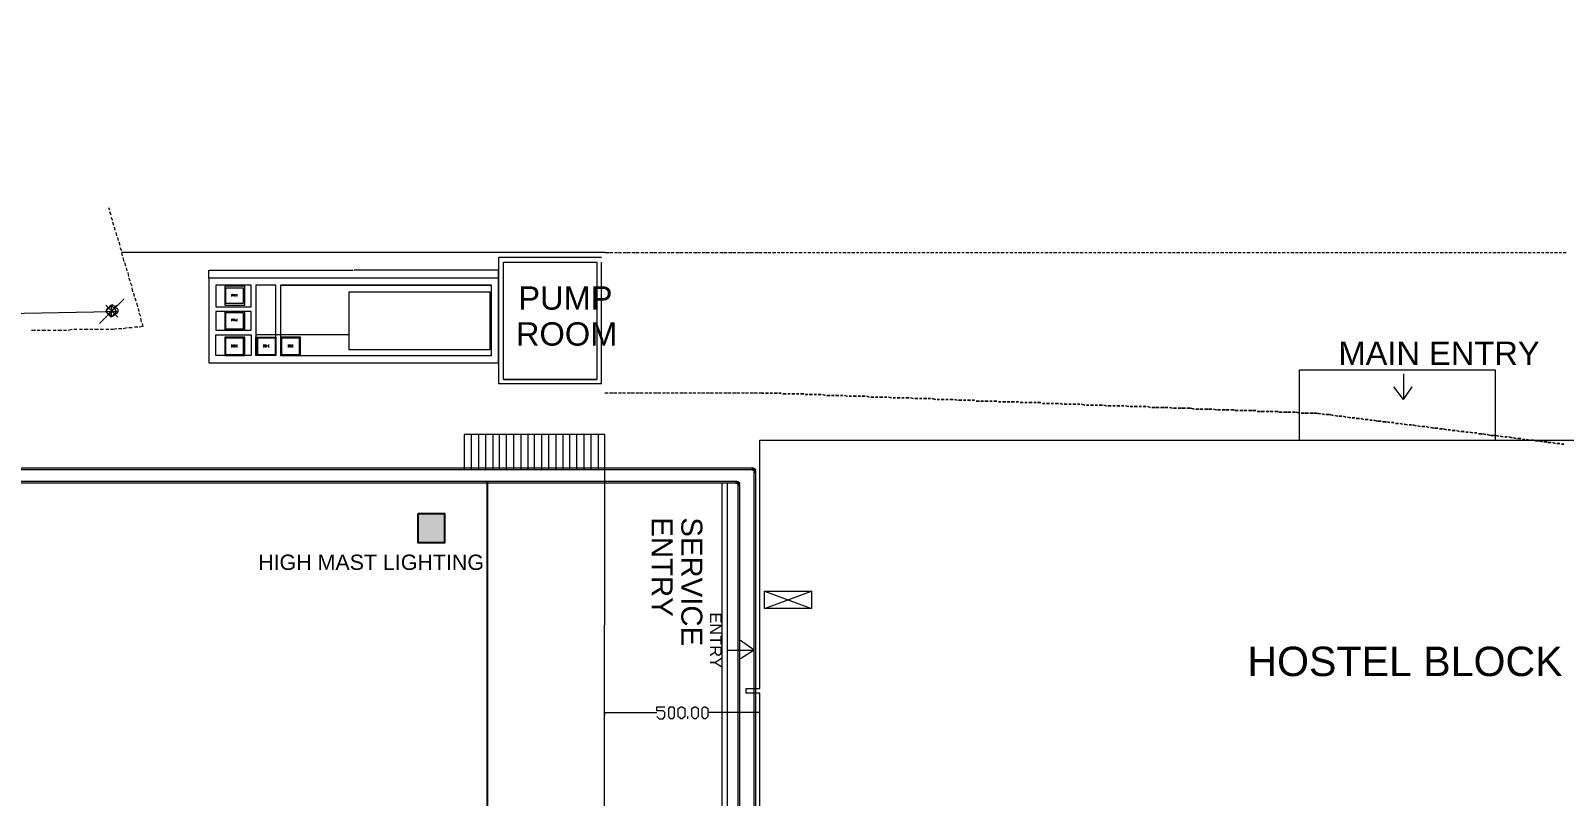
# Model space of a CAD drawing. Header units: inches. Extents: x 1969 to 240164, y 1364 to 46451.
# Drawn here: x 49050 to 55597, y 29778 to 33048 of the extents above; entities that cross this region are included whole.
import ezdxf

# ---------------------------------------------------------------- set-up
doc = ezdxf.new("R2010")
doc.units = ezdxf.units.IN
doc.header["$MEASUREMENT"] = 0
for name, color, linetype in [('PDF_0', 7, 'Continuous'), ('PDF_BH-WASTE', 7, 'Continuous'), ('PDF_BH_Soil', 7, 'Continuous'), ('PDF_BH_Waste', 7, 'Continuous'), ('PDF_BOUNDARY', 7, 'Continuous'), ('PDF_Lines', 7, 'Continuous'), ('PDF_ROAD', 7, 'Continuous'), ('PDF_Symbols', 7, 'Continuous'), ('PDF_TEXT', 7, 'Continuous'), ('PDF_TEXT2', 7, 'Continuous'), ('PDF_title', 7, 'Continuous'), ('PDF_Wall', 7, 'Continuous')]:
    doc.layers.add(name, color=color, linetype=linetype)
doc.styles.add('PDF ArialMT', font='arial.ttf')
doc.styles.add('PDF Swiss721BT-LightExtended', font='arial.ttf')

msp = doc.modelspace()

# ---------------------------------------------------------------- hatches: boundary and pattern name
at = {"true_color": 0xf1eb1f}
h = msp.add_hatch(color=2, dxfattribs=at)
h.dxf.hatch_style = 1
h.paths.add_polyline_path([(50816.2, 30986.1), (50704.1, 30986.1), (50704.1, 30860.9), (50816.2, 30860.9)])

# ---------------------------------------------------------------- linework, layer by layer
msp.add_line((51000, 24488.2), (51000, 31121.6))
msp.add_lwpolyline([(50704.1, 30986.1), (50816.2, 30986.1), (50816.2, 30860.9), (50704.1, 30860.9)], close=True)
at = {"layer": 'PDF_0', "lineweight": 0}
for points in [[(51487.5, 32079.4), (51047.7, 32079.4), (51047.7, 32059), (51047.7, 31557.9), (51047.7, 31540.9), (51487.5, 31540.9), (51487.5, 32059)], [(51501.1, 32099.9), (51518.1, 32099.9)], [(51521.5, 32099.9), (51535.2, 32099.9)], [(51542, 32099.9), (51555.6, 32099.9)], [(51559, 32099.9), (51572.7, 32099.9)], [(51579.5, 32099.9), (51593.1, 32099.9)], [(51596.5, 32099.9), (51610.2, 32099.9)], [(51617, 32099.9), (51630.6, 32099.9)], [(51634, 32099.9), (51647.7, 32099.9)], [(51654.5, 32099.9), (51668.1, 32099.9)], [(51671.5, 32099.9), (51685.2, 32099.9)], [(51692, 32099.9), (51705.6, 32099.9)], [(51709, 32099.9), (51722.7, 32099.9)], [(51729.5, 32099.9), (51743.1, 32099.9)], [(51746.5, 32099.9), (51760.2, 32099.9)], [(51767, 32099.9), (51780.6, 32099.9)], [(51784, 32099.9), (51797.7, 32099.9)], [(51804.5, 32099.9), (51818.1, 32099.9)], [(51821.5, 32099.9), (51835.1, 32099.9)], [(51842, 32099.9), (51855.6, 32099.9)], [(51859, 32099.9), (51872.6, 32099.9)], [(51879.5, 32099.9), (51893.1, 32099.9)], [(51896.5, 32099.9), (51910.1, 32099.9)], [(51917, 32099.9), (51930.6, 32099.9)], [(51934, 32099.9), (51947.6, 32099.9)], [(51954.5, 32099.9), (51968.1, 32099.9)], [(51971.5, 32099.9), (51985.1, 32099.9)], [(51991.9, 32099.9), (52005.6, 32099.9)], [(52009, 32099.9), (52022.6, 32099.9)], [(52029.4, 32099.9), (52043.1, 32099.9)], [(52046.5, 32099.9), (52060.1, 32099.9)], [(52066.9, 32099.9), (52080.6, 32099.9)], [(52084, 32099.9), (52097.6, 32099.9)], [(52104.4, 32099.9), (52118.1, 32099.9)], [(52121.5, 32099.9), (52135.1, 32099.9)], [(52141.9, 32099.9), (52155.6, 32099.9)], [(52159, 32099.9), (52172.6, 32099.9)], [(52179.4, 32099.9), (52193.1, 32099.9)], [(52196.5, 32099.9), (52210.1, 32099.9)], [(52216.9, 32099.9), (52230.6, 32099.9)], [(52237.4, 32099.9), (52247.6, 32099.9)], [(52254.4, 32099.9), (52268.1, 32099.9)], [(52274.9, 32099.9), (52285.1, 32099.9)], [(52291.9, 32099.9), (52305.5, 32099.9)], [(52312.4, 32099.9), (52322.6, 32099.9)], [(52329.4, 32099.9), (52343, 32099.9)], [(52349.9, 32099.9), (52360.1, 32099.9)], [(52366.9, 32099.9), (52380.5, 32099.9)], [(52387.4, 32099.9), (52397.6, 32099.9)], [(52404.4, 32099.9), (52418, 32099.9)], [(52424.9, 32099.9), (52435.1, 32099.9)], [(52441.9, 32099.9), (52455.5, 32099.9)], [(52462.3, 32099.9), (52472.6, 32099.9)], [(52479.4, 32099.9), (52493, 32099.9)], [(52499.8, 32099.9), (52510.1, 32099.9)], [(52516.9, 32099.9), (52530.5, 32099.9)], [(52537.3, 32099.9), (52547.6, 32099.9)], [(52554.4, 32099.9), (52568, 32099.9)], [(52574.8, 32099.9), (52585.1, 32099.9)], [(52591.9, 32099.9), (52605.5, 32099.9)], [(52612.3, 32099.9), (52622.6, 32099.9)], [(52629.4, 32099.9), (52643, 32099.9)], [(52649.8, 32099.9), (52660.1, 32099.9)], [(52666.9, 32099.9), (52680.5, 32099.9)], [(52687.3, 32099.9), (52697.6, 32099.9)], [(52704.4, 32099.9), (52718, 32099.9)], [(52724.8, 32099.9), (52735, 32099.9)], [(52741.9, 32099.9), (52755.5, 32099.9)], [(52762.3, 32099.9), (52772.5, 32099.9)], [(52779.4, 32099.9), (52793, 32099.9)], [(52799.8, 32099.9), (52810, 32099.9)], [(52816.9, 32099.9), (52830.5, 32099.9)], [(52837.3, 32099.9), (52847.5, 32099.9)], [(52854.4, 32099.9), (52868, 32099.9)], [(52874.8, 32099.9), (52885, 32099.9)], [(52891.8, 32099.9), (52905.5, 32099.9)], [(52912.3, 32099.9), (52922.5, 32099.9)], [(52929.3, 32099.9), (52943, 32099.9)], [(52949.8, 32099.9), (52960, 32099.9)], [(52966.8, 32099.9), (52980.5, 32099.9)], [(52987.3, 32099.9), (52997.5, 32099.9)], [(53004.3, 32099.9), (53018, 32099.9)], [(53024.8, 32099.9), (53035, 32099.9)], [(53041.8, 32099.9), (53055.5, 32099.9)], [(53062.3, 32099.9), (53072.5, 32099.9)], [(53079.3, 32099.9), (53093, 32099.9)], [(53099.8, 32099.9), (53110, 32099.9)], [(53116.8, 32099.9), (53130.5, 32099.9)], [(53137.3, 32099.9), (53147.5, 32099.9)], [(53154.3, 32099.9), (53168, 32099.9)], [(53174.8, 32099.9), (53185, 32099.9)], [(53191.8, 32099.9), (53205.4, 32099.9)], [(53212.3, 32099.9), (53222.5, 32099.9)], [(53229.3, 32099.9), (53242.9, 32099.9)], [(53249.8, 32099.9), (53260, 32099.9)], [(53266.8, 32099.9), (53280.4, 32099.9)], [(53287.3, 32099.9), (53297.5, 32099.9)], [(53304.3, 32099.9), (53317.9, 32099.9)], [(53324.8, 32099.9), (53335, 32099.9)], [(53341.8, 32099.9), (53355.4, 32099.9)], [(53362.2, 32099.9), (53372.5, 32099.9)], [(53379.3, 32099.9), (53392.9, 32099.9)], [(53399.7, 32099.9), (53410, 32099.9)], [(53416.8, 32099.9), (53430.4, 32099.9)], [(53437.2, 32099.9), (53447.5, 32099.9)], [(53454.3, 32099.9), (53467.9, 32099.9)], [(53474.7, 32099.9), (53485, 32099.9)], [(53491.8, 32099.9), (53505.4, 32099.9)], [(53512.2, 32099.9), (53522.5, 32099.9)], [(53529.3, 32099.9), (53542.9, 32099.9)], [(53549.7, 32099.9), (53560, 32099.9)], [(53566.8, 32099.9), (53580.4, 32099.9)], [(53587.2, 32099.9), (53597.5, 32099.9)], [(53604.3, 32099.9), (53617.9, 32099.9)], [(53624.7, 32099.9), (53634.9, 32099.9)], [(53641.8, 32099.9), (53655.4, 32099.9)], [(53662.2, 32099.9), (53672.4, 32099.9)], [(53679.3, 32099.9), (53692.9, 32099.9)], [(53699.7, 32099.9), (53709.9, 32099.9)], [(53716.8, 32099.9), (53730.4, 32099.9)], [(53737.2, 32099.9), (53747.4, 32099.9)], [(53754.3, 32099.9), (53767.9, 32099.9)], [(53774.7, 32099.9), (53784.9, 32099.9)], [(53791.7, 32099.9), (53805.4, 32099.9)], [(53812.2, 32099.9), (53822.4, 32099.9)], [(53829.2, 32099.9), (53842.9, 32099.9)], [(53849.7, 32099.9), (53859.9, 32099.9)], [(53866.7, 32099.9), (53880.4, 32099.9)], [(53887.2, 32099.9), (53897.4, 32099.9)], [(53904.2, 32099.9), (53917.9, 32099.9)], [(53924.7, 32099.9), (53934.9, 32099.9)], [(53941.7, 32099.9), (53955.4, 32099.9)], [(53962.2, 32099.9), (53972.4, 32099.9)], [(53979.2, 32099.9), (53992.9, 32099.9)], [(53999.7, 32099.9), (54009.9, 32099.9)], [(54016.7, 32099.9), (54030.4, 32099.9)], [(54037.2, 32099.9), (54047.4, 32099.9)], [(54054.2, 32099.9), (54067.9, 32099.9)], [(54074.7, 32099.9), (54084.9, 32099.9)], [(54091.7, 32099.9), (54105.3, 32099.9)], [(54112.2, 32099.9), (54122.4, 32099.9)], [(54129.2, 32099.9), (54142.8, 32099.9)], [(54149.7, 32099.9), (54159.9, 32099.9)], [(54166.7, 32099.9), (54180.3, 32099.9)], [(54187.2, 32099.9), (54197.4, 32099.9)], [(54204.2, 32099.9), (54217.8, 32099.9)], [(54224.7, 32099.9), (54234.9, 32099.9)], [(54241.7, 32099.9), (54255.3, 32099.9)], [(54262.1, 32099.9), (54272.4, 32099.9)], [(54279.2, 32099.9), (54292.8, 32099.9)], [(54299.6, 32099.9), (54309.9, 32099.9)], [(54316.7, 32099.9), (54330.3, 32099.9)], [(54337.1, 32099.9), (54347.4, 32099.9)], [(54354.2, 32099.9), (54367.8, 32099.9)], [(54374.6, 32099.9), (54384.9, 32099.9)], [(54391.7, 32099.9), (54405.3, 32099.9)], [(54412.1, 32099.9), (54422.4, 32099.9)], [(54429.2, 32099.9), (54442.8, 32099.9)], [(54449.6, 32099.9), (54459.9, 32099.9)], [(54466.7, 32099.9), (54480.3, 32099.9)], [(54487.1, 32099.9), (54497.3, 32099.9)], [(54504.2, 32099.9), (54517.8, 32099.9)], [(54524.6, 32099.9), (54534.8, 32099.9)], [(54541.7, 32099.9), (54555.3, 32099.9)], [(54562.1, 32099.9), (54572.3, 32099.9)], [(54579.2, 32099.9), (54592.8, 32099.9)], [(54599.6, 32099.9), (54609.8, 32099.9)], [(54616.7, 32099.9), (54630.3, 32099.9)], [(54637.1, 32099.9), (54647.3, 32099.9)], [(54654.2, 32099.9), (54667.8, 32099.9)], [(54674.6, 32099.9), (54684.8, 32099.9)], [(54691.6, 32099.9), (54705.3, 32099.9)], [(54712.1, 32099.9), (54722.3, 32099.9)], [(54729.1, 32099.9), (54742.8, 32099.9)], [(54749.6, 32099.9), (54759.8, 32099.9)], [(54766.6, 32099.9), (54780.3, 32099.9)], [(54787.1, 32099.9), (54797.3, 32099.9)], [(54804.1, 32099.9), (54817.8, 32099.9)], [(54824.6, 32099.9), (54834.8, 32099.9)], [(54841.6, 32099.9), (54855.3, 32099.9)], [(54862.1, 32099.9), (54872.3, 32099.9)], [(54879.1, 32099.9), (54892.8, 32099.9)], [(54899.6, 32099.9), (54909.8, 32099.9)], [(54916.6, 32099.9), (54930.3, 32099.9)], [(54937.1, 32099.9), (54947.3, 32099.9)], [(54954.1, 32099.9), (54967.8, 32099.9)], [(54974.6, 32099.9), (54984.8, 32099.9)], [(54991.6, 32099.9), (55005.2, 32099.9)], [(55012.1, 32099.9), (55022.3, 32099.9)], [(55029.1, 32099.9), (55042.7, 32099.9)], [(55049.6, 32099.9), (55059.8, 32099.9)], [(55066.6, 32099.9), (55080.2, 32099.9)], [(55087.1, 32099.9), (55097.3, 32099.9)], [(55104.1, 32099.9), (55117.7, 32099.9)], [(55124.6, 32099.9), (55134.8, 32099.9)], [(55141.6, 32099.9), (55155.2, 32099.9)], [(55162, 32099.9), (55172.3, 32099.9)], [(55179.1, 32099.9), (55192.7, 32099.9)], [(55199.5, 32099.9), (55209.8, 32099.9)], [(55216.6, 32099.9), (55230.2, 32099.9)], [(55237, 32099.9), (55247.3, 32099.9)], [(55254.1, 32099.9), (55267.7, 32099.9)], [(55274.5, 32099.9), (55284.8, 32099.9)], [(55291.6, 32099.9), (55305.2, 32099.9)], [(55312, 32099.9), (55322.3, 32099.9)], [(55329.1, 32099.9), (55342.7, 32099.9)], [(55349.5, 32099.9), (55359.8, 32099.9)], [(55366.6, 32099.9), (55380.2, 32099.9)], [(55387, 32099.9), (55397.2, 32099.9)], [(55404.1, 32099.9), (55417.7, 32099.9)], [(55424.5, 32099.9), (55434.7, 32099.9)], [(55441.6, 32099.9), (55455.2, 32099.9)], [(55462, 32099.9), (55472.2, 32099.9)], [(55479.1, 32099.9), (55492.7, 32099.9)], [(55499.5, 32099.9), (55509.7, 32099.9)], [(55516.6, 32099.9), (55530.2, 32099.9)], [(55537, 32099.9), (55547.2, 32099.9)], [(55554.1, 32099.9), (55567.7, 32099.9)], [(55574.5, 32099.9), (55584.7, 32099.9)], [(55591.5, 32099.9), (55605.2, 32099.9)], [(49810.4, 31990.8), (49810.4, 32024.9)], [(49813.8, 32024.9), (50427.3, 32024.9)], [(51047.7, 31990.8), (51047.7, 32024.9), (50430.8, 32024.9)], [(50430.8, 32024.9), (50430.8, 32024.9)], [(51068.2, 31557.9), (51467, 31557.9), (51068.2, 31557.9), (51068.2, 32059), (51467, 32059), (51467, 31557.9)], [(49882, 31949.9), (49956.9, 31949.9), (49956.9, 31881.7), (49882, 31881.7), (49882, 31949.9), (49882, 31881.7)], [(51047.7, 31660.2), (51047.7, 31960.1)], [(52032.9, 32011.3), (52032.9, 32011.3)], [(49909.2, 31912.4), (49909.2, 31922.6), (49912.6, 31915.8), (49919.5, 31922.6), (49919.5, 31912.4)], [(49922.9, 31912.4), (49922.9, 31922.6)], [(49922.9, 31919.2), (49929.7, 31919.2)], [(49929.7, 31922.6), (49929.7, 31912.4)], [(49963.8, 31769.2), (49963.8, 31847.6), (49878.5, 31847.6), (49878.5, 31769.2)], [(49882, 31844.2), (49956.9, 31844.2), (49956.9, 31772.6), (49882, 31772.6), (49882, 31844.2), (49882, 31772.6)], [(49909.2, 31806.7), (49909.2, 31817), (49912.6, 31810.1), (49919.5, 31817), (49919.5, 31806.7)], [(49922.9, 31806.7), (49922.9, 31817)], [(49929.7, 31817), (49929.7, 31806.7)], [(49922.9, 31810.1), (49929.7, 31810.1)], [(49882, 31735.2), (49956.9, 31735.2), (49956.9, 31663.6), (49882, 31663.6), (49882, 31735.2), (49882, 31663.6)], [(49909.2, 31694.2), (49909.2, 31707.9), (49912.6, 31697.7), (49919.5, 31707.9), (49919.5, 31694.2)], [(49922.9, 31694.2), (49922.9, 31707.9)], [(49922.9, 31701.1), (49929.7, 31701.1)], [(49929.7, 31707.9), (49929.7, 31694.2)], [(50410.3, 31748.8), (50011.5, 31748.8)], [(50018.3, 31735.2), (50093.3, 31735.2), (50093.3, 31663.6), (50018.3, 31663.6), (50018.3, 31735.2), (50018.3, 31663.6)], [(50045.6, 31694.2), (50045.6, 31707.9), (50049, 31697.7), (50052.4, 31707.9), (50052.4, 31694.2)], [(50055.8, 31694.2), (50055.8, 31707.9)], [(50055.8, 31701.1), (50066, 31701.1)], [(50066, 31707.9), (50066, 31694.2)], [(50202.4, 31660.2), (50202.4, 31738.6), (50117.2, 31738.6), (50117.2, 31660.2)], [(50120.6, 31735.2), (50195.6, 31735.2), (50195.6, 31663.6), (50120.6, 31663.6), (50120.6, 31735.2), (50120.6, 31663.6)], [(50151.2, 31694.2), (50151.2, 31707.9), (50154.7, 31697.7), (50158.1, 31707.9), (50158.1, 31694.2)], [(50161.5, 31694.2), (50161.5, 31707.9)], [(50161.5, 31701.1), (50168.3, 31701.1)], [(50168.3, 31707.9), (50168.3, 31694.2)], [(50096.7, 31660.2), (50011.5, 31660.2)], [(54466.7, 31298.8), (54466.7, 31598.8), (55301.8, 31598.8), (55301.8, 31298.8)], [(51514.7, 31500), (51501.1, 31500)], [(51535.2, 31500), (51521.5, 31500)], [(51552.2, 31500), (51538.6, 31500)], [(51572.7, 31500), (51559, 31500)], [(51589.7, 31500), (51576.1, 31500)], [(51610.2, 31500), (51596.5, 31500)], [(51627.2, 31500), (51613.6, 31500)], [(51647.7, 31500), (51634, 31500)], [(51664.7, 31500), (51651.1, 31500)], [(51685.2, 31500), (51671.5, 31500)], [(51702.2, 31500), (51688.6, 31500)], [(51722.7, 31500), (51709, 31500)], [(51739.7, 31500), (51726.1, 31500)], [(51760.2, 31500), (51746.5, 31500)], [(51777.2, 31500), (51763.6, 31500)], [(51797.7, 31500), (51784, 31500)], [(51814.7, 31500), (51801.1, 31500)], [(51835.1, 31500), (51821.5, 31500)], [(51852.2, 31500), (51838.6, 31500)], [(51872.6, 31500), (51859, 31500)], [(51889.7, 31500), (51876.1, 31500)], [(51910.1, 31500), (51896.5, 31500)], [(51927.2, 31500), (51913.5, 31500)], [(51947.6, 31500), (51934, 31500)], [(51964.7, 31500), (51951, 31500)], [(51985.1, 31500), (51971.5, 31500)], [(52002.2, 31500), (51988.5, 31500)], [(52022.6, 31500), (52009, 31500)], [(52039.7, 31500), (52026, 31500)], [(52060.1, 31500), (52046.5, 31500)], [(52077.2, 31500), (52063.5, 31500)], [(52097.6, 31500), (52084, 31500)], [(52114.7, 31500), (52101, 31500)], [(52135.1, 31500), (52121.5, 31500)], [(52152.2, 31500), (52138.5, 31500)], [(52172.6, 31500), (52159, 31500)], [(52131.7, 31179.5), (52128.3, 31179.5), (52128.3, 31172.7), (52131.7, 31172.7), (52131.7, 31179.5), (52131.7, 31172.7), (52138.5, 31179.5), (52141.9, 31176.1), (52135.1, 31169.3), (52138.5, 31169.3), (52141.9, 31172.7), (52138.5, 31169.3), (52138.5, 31165.9)], [(52128.3, 31179.5), (52128.3, 31179.5)], [(52128.3, 31172.7), (52128.3, 31172.7)], [(52131.7, 31179.5), (52131.7, 31179.5)], [(52135.1, 31172.7), (52131.7, 31172.7), (52135.1, 31169.3), (52141.9, 31176.1), (52135.1, 31169.3)], [(52131.7, 31172.7), (52131.7, 31172.7)], [(52131.7, 31172.7), (52131.7, 31172.7)], [(52135.1, 31172.7), (52135.1, 31172.7)], [(52135.1, 31169.3), (52135.1, 31169.3)], [(52135.1, 31169.3), (52135.1, 31169.3)], [(52138.5, 31179.5), (52138.5, 31179.5)], [(52138.5, 31169.3), (52138.5, 31169.3)], [(52138.5, 31169.3), (52138.5, 31169.3)], [(52145.3, 31162.5), (52145.3, 31165.9), (52138.5, 31165.9), (52138.5, 31162.5), (52145.3, 31162.5), (52138.5, 31162.5)], [(52138.5, 31162.5), (52138.5, 31162.5)], [(52138.5, 31162.5), (52138.5, 31162.5)], [(52141.9, 31176.1), (52141.9, 31176.1)], [(52141.9, 31176.1), (52141.9, 31176.1)], [(52141.9, 31176.1), (52141.9, 31172.7)], [(52141.9, 31176.1), (52141.9, 31176.1)], [(52141.9, 31172.7), (52141.9, 31172.7)], [(52145.3, 31165.9), (52145.3, 31165.9)], [(52145.3, 31162.5), (52145.3, 31162.5)], [(52145.3, 31162.5), (52145.3, 31162.5)], [(52063.5, 31121.6), (52060.1, 31121.6), (52060.1, 31114.8), (52063.5, 31114.8), (52063.5, 31121.6), (52063.5, 31114.8), (52066.9, 31114.8)], [(52060.1, 31121.6), (52060.1, 31121.6)], [(52060.1, 31114.8), (52060.1, 31114.8)], [(52063.5, 31121.6), (52063.5, 31121.6)], [(52063.5, 31114.8), (52063.5, 31114.8)], [(52063.5, 31114.8), (52063.5, 31114.8)], [(52066.9, 31111.4), (52066.9, 31111.4)], [(52066.9, 31111.4), (52066.9, 31111.4)], [(52070.3, 31121.6), (52070.3, 31121.6)], [(52070.3, 31111.4), (52070.3, 31111.4)], [(52070.3, 31111.4), (52070.3, 31108)], [(52070.3, 31111.4), (52070.3, 31111.4)], [(52077.2, 31104.5), (52077.2, 31108), (52070.3, 31108), (52070.3, 31104.5), (52077.2, 31104.5), (52070.3, 31104.5)], [(52070.3, 31104.5), (52070.3, 31104.5)], [(52070.3, 31104.5), (52070.3, 31104.5)], [(52073.8, 31118.2), (52073.8, 31118.2)], [(52073.8, 31118.2), (52073.8, 31118.2)], [(52073.8, 31118.2), (52077.2, 31114.8)], [(52073.8, 31118.2), (52073.8, 31118.2)], [(52077.2, 31114.8), (52077.2, 31114.8)], [(52077.2, 31108), (52077.2, 31108)], [(52077.2, 31104.5), (52077.2, 31104.5)], [(52077.2, 31104.5), (52077.2, 31104.5)], [(52182.8, 30579.6), (52383.9, 30654.6)], [(52182.8, 30654.6), (52383.9, 30579.6)], [(51501.1, 30136.5), (51501.1, 30136.5)], [(52162.4, 30136.5), (52162.4, 30136.5)]]:
    msp.add_lwpolyline(points, dxfattribs=at)
for points in [[(51047.7, 32024.9), (51047.7, 32024.9), (51047.7, 32024.9)], [(51047.7, 31629.5), (51047.7, 31990.8), (49810.4, 31990.8), (49810.4, 31629.5)], [(49841.1, 31960.1), (49841.1, 31868.1), (49991, 31868.1), (49991, 31960.1), (49967.2, 31960.1)], [(49878.5, 31874.9), (49963.8, 31874.9), (49963.8, 31956.7), (49878.5, 31956.7)], [(50096.7, 31660.2), (50096.7, 31960.1), (50011.5, 31960.1), (50011.5, 31660.2), (50011.5, 31738.6), (50096.7, 31738.6)], [(51017.1, 31660.2), (51017.1, 31960.1), (50117.2, 31960.1), (51017.1, 31960.1), (50117.2, 31960.1), (50117.2, 31707.9), (50117.2, 31660.2)], [(50410.3, 31932.9), (51010.2, 31932.9), (51010.2, 31684), (50410.3, 31684)], [(49991, 31769.2), (49991, 31847.6), (49841.1, 31847.6), (49841.1, 31769.2)], [(49991, 31660.2), (49841.1, 31660.2), (49841.1, 31748.8), (49991, 31748.8)], [(49878.5, 31660.2), (49963.8, 31660.2), (49963.8, 31738.6), (49878.5, 31738.6)], [(52179.4, 31500), (52172.6, 31500)], [(52199.9, 31500), (52186.2, 31500)], [(52216.9, 31500), (52206.7, 31500)], [(52237.4, 31500), (52223.7, 31500)], [(52254.4, 31500), (52244.2, 31500)], [(52274.9, 31496.5), (52261.2, 31496.5)], [(52291.9, 31496.5), (52281.7, 31496.5)], [(52312.4, 31496.5), (52298.7, 31496.5)], [(52329.4, 31496.5), (52319.2, 31496.5)], [(52349.9, 31496.5), (52336.2, 31496.5)], [(52366.9, 31493.1), (52356.7, 31493.1)], [(52387.4, 31493.1), (52373.7, 31493.1)], [(52404.4, 31493.1), (52394.2, 31493.1)], [(52424.9, 31493.1), (52411.2, 31493.1)], [(52441.9, 31489.7), (52431.7, 31493.1)], [(52462.3, 31489.7), (52448.7, 31489.7)], [(52479.4, 31489.7), (52469.2, 31489.7)], [(52499.8, 31489.7), (52486.2, 31489.7)], [(52516.9, 31489.7), (52506.7, 31489.7)], [(52537.3, 31486.3), (52523.7, 31489.7)], [(52554.4, 31486.3), (52544.2, 31486.3)], [(52574.8, 31486.3), (52561.2, 31486.3)], [(52591.9, 31486.3), (52581.7, 31486.3)], [(52612.3, 31486.3), (52598.7, 31486.3)], [(52629.4, 31482.9), (52619.2, 31486.3)], [(52649.8, 31482.9), (52636.2, 31482.9)], [(52666.9, 31482.9), (52656.6, 31482.9)], [(52687.3, 31482.9), (52673.7, 31482.9)], [(52704.4, 31482.9), (52694.1, 31482.9)], [(52724.8, 31479.5), (52711.2, 31482.9)], [(52741.9, 31479.5), (52731.6, 31479.5)], [(52762.3, 31479.5), (52748.7, 31479.5)], [(52779.4, 31479.5), (52769.1, 31479.5)], [(52799.8, 31479.5), (52786.2, 31479.5)], [(52816.9, 31476.1), (52806.6, 31479.5)], [(52837.3, 31476.1), (52823.7, 31476.1)], [(52854.4, 31476.1), (52844.1, 31476.1)], [(52874.8, 31476.1), (52861.2, 31476.1)], [(52891.8, 31476.1), (52881.6, 31476.1)], [(52912.3, 31472.7), (52898.7, 31476.1)], [(52929.3, 31472.7), (52919.1, 31472.7)], [(52949.8, 31472.7), (52936.2, 31472.7)], [(52966.8, 31472.7), (52956.6, 31472.7)], [(52987.3, 31472.7), (52973.7, 31472.7)], [(53004.3, 31469.3), (52994.1, 31472.7)], [(53024.8, 31469.3), (53011.2, 31469.3)], [(53041.8, 31469.3), (53031.6, 31469.3)], [(53062.3, 31469.3), (53048.6, 31469.3)], [(53079.3, 31469.3), (53069.1, 31469.3)], [(53099.8, 31465.9), (53086.1, 31465.9)], [(53116.8, 31465.9), (53106.6, 31465.9)], [(53137.3, 31465.9), (53123.6, 31465.9)], [(53154.3, 31465.9), (53144.1, 31465.9)], [(53174.8, 31465.9), (53161.1, 31465.9)], [(53191.8, 31462.5), (53181.6, 31462.5)], [(53212.3, 31462.5), (53198.6, 31462.5)], [(53229.3, 31462.5), (53219.1, 31462.5)], [(53249.8, 31462.5), (53236.1, 31462.5)], [(53266.8, 31462.5), (53256.6, 31462.5)], [(53287.3, 31459), (53273.6, 31459)], [(53304.3, 31459), (53294.1, 31459)], [(53324.8, 31459), (53311.1, 31459)], [(53341.8, 31459), (53331.6, 31459)], [(53362.2, 31459), (53348.6, 31459)], [(53379.3, 31455.6), (53369.1, 31455.6)], [(53399.7, 31455.6), (53386.1, 31455.6)], [(53416.8, 31455.6), (53406.6, 31455.6)], [(53437.2, 31455.6), (53423.6, 31455.6)], [(53454.3, 31452.2), (53444.1, 31455.6)], [(53474.7, 31452.2), (53461.1, 31452.2)], [(53491.8, 31452.2), (53481.6, 31452.2)], [(53512.2, 31452.2), (53498.6, 31452.2)], [(53529.3, 31452.2), (53519, 31452.2)], [(53549.7, 31448.8), (53536.1, 31452.2)], [(53566.8, 31448.8), (53556.5, 31448.8)], [(53587.2, 31448.8), (53573.6, 31448.8)], [(53604.3, 31448.8), (53594, 31448.8)], [(53624.7, 31448.8), (53611.1, 31448.8)], [(53641.8, 31445.4), (53631.5, 31448.8)], [(53662.2, 31445.4), (53648.6, 31445.4)], [(53679.3, 31445.4), (53669, 31445.4)], [(53699.7, 31445.4), (53686.1, 31445.4)], [(53716.8, 31445.4), (53706.5, 31445.4)], [(53737.2, 31442), (53723.6, 31445.4)], [(53754.3, 31442), (53744, 31442)], [(53774.7, 31442), (53761.1, 31442)], [(53791.7, 31442), (53781.5, 31442)], [(53812.2, 31442), (53798.6, 31442)], [(53829.2, 31438.6), (53819, 31442)], [(53849.7, 31438.6), (53836.1, 31438.6)], [(53866.7, 31438.6), (53853.1, 31438.6)], [(53887.2, 31438.6), (53873.6, 31438.6)], [(53904.2, 31438.6), (53890.6, 31438.6)], [(53924.7, 31435.2), (53911.1, 31438.6)], [(53941.7, 31435.2), (53928.1, 31435.2)], [(53962.2, 31435.2), (53948.5, 31435.2)], [(53979.2, 31435.2), (53965.6, 31435.2)], [(53999.7, 31435.2), (53986, 31435.2)], [(54016.7, 31431.8), (54003.1, 31435.2)], [(54037.2, 31431.8), (54023.5, 31431.8)], [(54054.2, 31431.8), (54040.6, 31431.8)], [(54074.7, 31431.8), (54061, 31431.8)], [(54091.7, 31431.8), (54078.1, 31431.8)], [(54112.2, 31428.4), (54098.5, 31431.8)], [(54129.2, 31428.4), (54115.6, 31428.4)], [(54149.7, 31428.4), (54136, 31428.4)], [(54166.7, 31428.4), (54153.1, 31428.4)], [(54187.2, 31428.4), (54173.5, 31428.4)], [(54204.2, 31425), (54190.6, 31425)], [(54224.7, 31425), (54211, 31425)], [(54241.7, 31425), (54228.1, 31425)], [(54262.1, 31425), (54248.5, 31425)], [(54279.2, 31425), (54265.6, 31425)], [(54299.6, 31421.6), (54286, 31421.6)], [(54316.7, 31421.6), (54303.1, 31421.6)], [(54337.1, 31421.6), (54323.5, 31421.6)], [(54354.2, 31421.6), (54340.5, 31421.6)], [(54374.6, 31421.6), (54361, 31421.6)], [(54391.7, 31418.1), (54378, 31418.1)], [(54412.1, 31418.1), (54398.5, 31418.1)], [(54429.2, 31418.1), (54415.5, 31418.1)], [(54449.6, 31418.1), (54436, 31418.1)], [(54466.7, 31414.7), (54453, 31418.1)], [(54487.1, 31414.7), (54473.5, 31414.7)], [(54504.2, 31414.7), (54490.5, 31414.7)], [(54524.6, 31414.7), (54511, 31414.7)], [(54555.3, 31411.3), (54538.3, 31414.7), (54528, 31414.7), (54538.3, 31414.7)], [(54572.3, 31407.9), (54562.1, 31411.3)], [(54592.8, 31407.9), (54579.2, 31407.9)], [(54609.8, 31404.5), (54596.2, 31407.9)], [(54630.3, 31401.1), (54616.7, 31404.5)], [(54647.3, 31401.1), (54633.7, 31401.1)], [(54664.4, 31397.7), (54654.2, 31401.1)], [(54684.8, 31394.3), (54671.2, 31397.7)], [(54701.9, 31394.3), (54691.6, 31394.3)], [(54722.3, 31390.9), (54708.7, 31390.9)], [(54739.4, 31387.5), (54729.1, 31390.9)], [(54759.8, 31387.5), (54746.2, 31387.5)], [(54776.9, 31384.1), (54766.6, 31384.1)], [(54797.3, 31380.6), (54783.7, 31384.1)], [(54814.4, 31380.6), (54800.7, 31380.6)], [(54834.8, 31377.2), (54821.2, 31377.2)], [(54851.9, 31373.8), (54838.2, 31377.2)], [(54868.9, 31373.8), (54858.7, 31373.8)], [(54889.4, 31370.4), (54875.7, 31370.4)], [(54906.4, 31367), (54896.2, 31370.4)], [(54926.8, 31363.6), (54913.2, 31367)], [(54943.9, 31363.6), (54933.7, 31363.6)], [(54964.3, 31360.2), (54950.7, 31363.6)], [(54981.4, 31356.8), (54971.2, 31360.2)], [(52162.4, 29597.9), (52104.4, 29597.9), (52104.4, 29618.3), (52162.4, 29618.3), (52162.4, 30218.3), (52104.4, 30218.3), (52104.4, 30238.7), (52162.4, 30238.7), (52162.4, 31298.8), (57340.2, 31298.8), (57340.2, 30675), (57578.8, 30675), (57578.8, 29597.9)], [(55001.8, 31356.8), (54988.2, 31356.8)], [(55018.9, 31353.4), (55008.7, 31356.8)], [(55039.3, 31350), (55025.7, 31353.4)], [(55056.4, 31350), (55042.7, 31350)], [(55076.8, 31346.6), (55063.2, 31346.6)], [(55093.9, 31343.2), (55080.2, 31346.6)], [(55110.9, 31343.2), (55100.7, 31343.2)], [(55131.4, 31339.7), (55117.7, 31339.7)], [(55148.4, 31336.3), (55138.2, 31339.7)], [(55168.9, 31336.3), (55155.2, 31336.3)], [(55185.9, 31332.9), (55175.7, 31332.9)], [(55206.4, 31329.5), (55192.7, 31332.9)], [(55223.4, 31329.5), (55213.2, 31329.5)], [(55243.9, 31326.1), (55230.2, 31326.1)], [(55260.9, 31322.7), (55247.3, 31326.1)], [(55281.4, 31319.3), (55267.7, 31322.7)], [(55298.4, 31319.3), (55284.8, 31319.3)], [(55315.4, 31315.9), (55305.2, 31319.3)], [(55335.9, 31312.5), (55322.3, 31315.9)], [(55352.9, 31312.5), (55342.7, 31312.5)], [(55373.4, 31309.1), (55359.8, 31312.5)], [(55390.4, 31305.7), (55380.2, 31309.1)], [(55410.9, 31305.7), (55397.2, 31305.7)], [(55427.9, 31302.2), (55417.7, 31302.2)], [(55448.4, 31298.8), (55434.7, 31302.2)], [(55465.4, 31298.8), (55455.2, 31298.8)], [(55485.9, 31295.4), (55472.2, 31295.4)], [(55502.9, 31292), (55489.3, 31295.4)], [(55523.4, 31292), (55509.7, 31292)], [(55540.4, 31288.6), (55526.8, 31288.6)], [(55557.5, 31285.2), (55547.2, 31288.6)], [(55577.9, 31285.2), (55564.3, 31285.2)], [(55595, 31281.8), (55584.7, 31281.8)], [(52070.3, 31111.4), (52066.9, 31111.4), (52073.8, 31118.2), (52070.3, 31121.6), (52066.9, 31114.8), (52066.9, 31111.4), (52073.8, 31118.2), (52066.9, 31111.4)], [(52077.2, 31114.8), (52070.3, 31111.4)], [(52383.9, 30579.6), (52182.8, 30579.6), (52182.8, 30654.6), (52383.9, 30654.6)]]:
    msp.add_lwpolyline(points, close=True, dxfattribs=at)
for centre, radius, start, end in [((52133.4, 31174.4), 5.12, 39.00549, 92.56538), ((52140.2, 31171), 5.1, 353.88249, 47.56867), ((52065.2, 31116.5), 5.12, 39.00549, 92.56538), ((52072.1, 31113.1), 5.1, 353.88249, 47.56867)]:
    msp.add_arc(centre, radius, start, end, dxfattribs=at)
at = {"layer": 'PDF_0', "transparency": 33554559}
msp.add_solid([(49813.8, 32024.9), (49810.4, 32024.9), (49810.4, 32024.9)], dxfattribs=at)
at = {"layer": 'PDF_BH-WASTE', "lineweight": 0}
for points in [[(52060.1, 31114.8), (44421.2, 31114.8), (37337.9, 29400.2), (36427.8, 31438.6)], [(52063.5, 31121.6), (44421.2, 31121.6), (37341.3, 29407), (36431.2, 31445.4)], [(52070.3, 26755), (52070.3, 31104.5)], [(52077.2, 26755), (52077.2, 31104.5)]]:
    msp.add_lwpolyline(points, dxfattribs=at)
at = {"layer": 'PDF_BH_Soil', "lineweight": 0}
for points in [[(52128.3, 31172.7), (44421.2, 31172.7), (37406.1, 29475.2), (36424.4, 31667)], [(52128.3, 31179.5), (44421.2, 31179.5), (37409.5, 29482), (36427.8, 31677.2)], [(52145.3, 25814.2), (52145.3, 31162.5)], [(52138.5, 25814.2), (52138.5, 31104.5)]]:
    msp.add_lwpolyline(points, dxfattribs=at)
at = {"layer": 'PDF_BH_Waste', "lineweight": 0}
for points in [[(51501.1, 32099.9), (49438.8, 32099.9)], [(51501.1, 31172.7), (51501.1, 31322.7), (50901.2, 31322.7), (50901.2, 31172.7)], [(50931.8, 31172.7), (50931.8, 31322.7)], [(50962.5, 31172.7), (50962.5, 31322.7)], [(50993.2, 31172.7), (50993.2, 31322.7)], [(51023.9, 31172.7), (51023.9, 31322.7)], [(51051.1, 31172.7), (51051.1, 31322.7)], [(51081.8, 31172.7), (51081.8, 31322.7)], [(51112.5, 31172.7), (51112.5, 31322.7)], [(51143.2, 31172.7), (51143.2, 31322.7)], [(51173.9, 31172.7), (51173.9, 31322.7)], [(51201.1, 31172.7), (51201.1, 31322.7)], [(51231.8, 31172.7), (51231.8, 31322.7)], [(51262.5, 31172.7), (51262.5, 31322.7)], [(51293.2, 31172.7), (51293.2, 31322.7)], [(51323.8, 31172.7), (51323.8, 31322.7)], [(51351.1, 31172.7), (51351.1, 31322.7)], [(51381.8, 31172.7), (51381.8, 31322.7)], [(51412.5, 31172.7), (51412.5, 31322.7)], [(51443.1, 31172.7), (51443.1, 31322.7)], [(51473.8, 31172.7), (51473.8, 31322.7)], [(51494.3, 24488.2), (51501.1, 31179.5)], [(51501.1, 31172.7), (51501.1, 31172.7)], [(52138.5, 31104.5), (52138.5, 31162.5)]]:
    msp.add_lwpolyline(points, dxfattribs=at)
at = {"layer": 'PDF_BOUNDARY', "lineweight": 0}
msp.add_lwpolyline([(33138.4, 27702.6), (32933.8, 28166.2), (30622.7, 31922.6), (32586.2, 32324.9), (35943.7, 33047.5), (37239, 30047.8), (40242.1, 30852.3), (44186, 31748.8), (49394.5, 31847.6)], dxfattribs=at)
at = {"layer": 'PDF_Lines', "lineweight": 0}
msp.add_lwpolyline([(49370.6, 31847.6), (49418.4, 31847.6), (49394.5, 31874.9), (49394.5, 31823.8)], close=True, dxfattribs=at)
for points in [[(49370.6, 31847.6), (49394.5, 31874.9)], [(49370.6, 31823.8), (49418.4, 31874.9)], [(49370.6, 31874.9), (49421.8, 31823.8)], [(49418.4, 31847.6), (49394.5, 31823.8)]]:
    msp.add_lwpolyline(points, dxfattribs=at)
for centre, start, end in [((49384.6, 31850.6), 90.12379, 270.12393), ((49398.2, 31864.2), 0.12379, 180.12393), ((49398.2, 31840.4), 180.12379, 0.12393), ((49411.8, 31850.6), 270.12379, 90.12393)]:
    msp.add_arc(centre, 11.9, start, end, dxfattribs=at)
at = {"layer": 'PDF_ROAD', "lineweight": 0}
msp.add_lwpolyline([(49394.5, 31847.6), (49418.4, 31847.6)], dxfattribs=at)
at = {"layer": 'PDF_Symbols', "lineweight": 0}
msp.add_lwpolyline([(49343.4, 31796.5), (49449, 31902.2)], dxfattribs=at)
at = {"layer": 'PDF_TEXT2', "lineweight": 0}
for points in [[(49387.7, 32280.5), (49384.3, 32290.8)], [(49394.5, 32260.1), (49387.7, 32273.7)], [(49401.3, 32236.2), (49394.5, 32249.9)], [(49404.7, 32215.8), (49401.3, 32229.4)], [(49411.6, 32195.3), (49408.1, 32209)], [(49418.4, 32171.5), (49415, 32185.1)], [(49425.2, 32151), (49421.8, 32164.7)], [(49432, 32130.6), (49428.6, 32144.2)], [(49438.8, 32106.7), (49432, 32120.3)], [(49442.2, 32086.3), (49438.8, 32099.9)], [(49449, 32062.4), (49445.6, 32079.4)], [(49455.9, 32041.9), (49452.5, 32055.6)], [(49462.7, 32021.5), (49459.3, 32035.1)], [(49469.5, 31997.6), (49466.1, 32014.7)], [(49476.3, 31977.2), (49469.5, 31990.8)], [(49483.1, 31956.7), (49476.3, 31970.4)], [(49486.5, 31932.9), (49483.1, 31949.9)], [(49493.4, 31912.4), (49490, 31926)], [(49500.2, 31892), (49496.8, 31905.6)], [(49507, 31868.1), (49503.6, 31885.1)], [(49513.8, 31847.6), (49510.4, 31861.3)], [(49520.6, 31827.2), (49513.8, 31840.8)], [(49524, 31803.3), (49520.6, 31820.4)], [(49053.6, 31769.2), (49070.7, 31769.2)], [(49077.5, 31769.2), (49091.1, 31769.2)], [(49098, 31769.2), (49115, 31769.2)], [(49121.8, 31769.2), (49135.4, 31769.2)], [(49145.7, 31769.2), (49159.3, 31769.2)], [(49166.1, 31769.2), (49183.2, 31769.2)], [(49190, 31769.2), (49203.6, 31769.2)], [(49210.4, 31769.2), (49227.5, 31772.6)], [(49234.3, 31772.6), (49247.9, 31772.6)], [(49258.2, 31772.6), (49271.8, 31772.6)], [(49278.6, 31772.6), (49295.7, 31772.6)], [(49302.5, 31772.6), (49316.1, 31772.6)], [(49322.9, 31772.6), (49340, 31772.6)], [(49346.8, 31772.6), (49360.4, 31772.6)], [(49370.6, 31772.6), (49384.3, 31772.6)], [(49391.1, 31772.6), (49401.3, 31772.6), (49418.4, 31776.1)], [(49425.2, 31776.1), (49438.8, 31776.1)], [(49445.6, 31776.1), (49462.7, 31779.5)], [(49469.5, 31779.5), (49483.1, 31779.5)], [(49493.4, 31782.9), (49507, 31782.9)], [(49513.8, 31782.9), (49530.9, 31786.3), (49527.4, 31796.5)]]:
    msp.add_lwpolyline(points, dxfattribs=at)
at = {"layer": 'PDF_title', "lineweight": 0}
for points in [[(51501.1, 30122.8), (51501.1, 30136.5), (51722.7, 30136.5)], [(51722.7, 30119.4), (51732.9, 30109.2), (51749.9, 30109.2), (51756.7, 30119.4), (51756.7, 30136.5), (51749.9, 30143.3), (51722.7, 30143.3), (51722.7, 30160.3), (51756.7, 30160.3)], [(51855.6, 30109.2), (51855.6, 30119.4)], [(52162.4, 30122.8), (52162.4, 30136.5), (51940.8, 30136.5)]]:
    msp.add_lwpolyline(points, dxfattribs=at)
for points in [[(51780.6, 30109.2), (51773.8, 30119.4), (51773.8, 30153.5), (51780.6, 30160.3), (51790.8, 30160.3), (51797.7, 30153.5), (51797.7, 30119.4), (51790.8, 30109.2)], [(51824.9, 30109.2), (51814.7, 30119.4), (51814.7, 30153.5), (51824.9, 30160.3), (51831.7, 30160.3), (51842, 30153.5), (51842, 30119.4), (51831.7, 30109.2)], [(51882.9, 30109.2), (51872.6, 30119.4), (51872.6, 30153.5), (51882.9, 30160.3), (51889.7, 30160.3), (51899.9, 30153.5), (51899.9, 30119.4), (51889.7, 30109.2)], [(51923.8, 30109.2), (51917, 30119.4), (51917, 30153.5), (51923.8, 30160.3), (51930.6, 30160.3), (51940.8, 30153.5), (51940.8, 30119.4), (51930.6, 30109.2)]]:
    msp.add_lwpolyline(points, close=True, dxfattribs=at)
at = {"layer": 'PDF_Wall', "lineweight": 0}
for points in [[(54909.8, 31581.8), (54909.8, 31472.7), (54947.3, 31527.2)], [(54909.8, 31472.7), (54868.9, 31527.2)], [(52022.6, 31114.8), (52022.6, 24457.6), (52002.2, 24457.6), (52002.2, 31114.8)], [(52026, 30402.3), (52138.5, 30402.3), (52080.6, 30443.3)], [(52138.5, 30402.3), (52080.6, 30364.9)]]:
    msp.add_lwpolyline(points, dxfattribs=at)

# ---------------------------------------------------------------- texts
at = {"layer": 'PDF_TEXT', "attachment_point": 4}
for s, insert, char_height, style in [('PUMP', (51131.6, 31905.1), 99.7, 'PDF Swiss721BT-LightExtended'), ('ROOM', (51121.4, 31751.7), 99.7, 'PDF Swiss721BT-LightExtended'), ('MAIN ENTRY', (54632.5, 31669.9), 99.7, 'PDF Swiss721BT-LightExtended'), ('HIGH MAST LIGHTING', (50021.2, 30776.9), 65.38, 'PDF ArialMT'), ('HOSTEL BLOCK', (54243.7, 30353.2), 125.622, 'PDF Swiss721BT-LightExtended')]:
    msp.add_mtext(s, dxfattribs=dict(at, insert=insert, char_height=char_height, style=style))
at = {"layer": 'PDF_TEXT', "attachment_point": 4, "rotation": 270}
for s, insert, char_height, style in [('ENTRY', (51745.5, 30969.4), 89.73, 'PDF Swiss721BT-LightExtended'), ('SERVICE', (51871.7, 30969.4), 89.73, 'PDF Swiss721BT-LightExtended'), ('ENTRY', (51974.7, 30563.7), 50.29, 'PDF ArialMT')]:
    msp.add_mtext(s, dxfattribs=dict(at, insert=insert, char_height=char_height, style=style))

doc.saveas('drawing.dxf')
